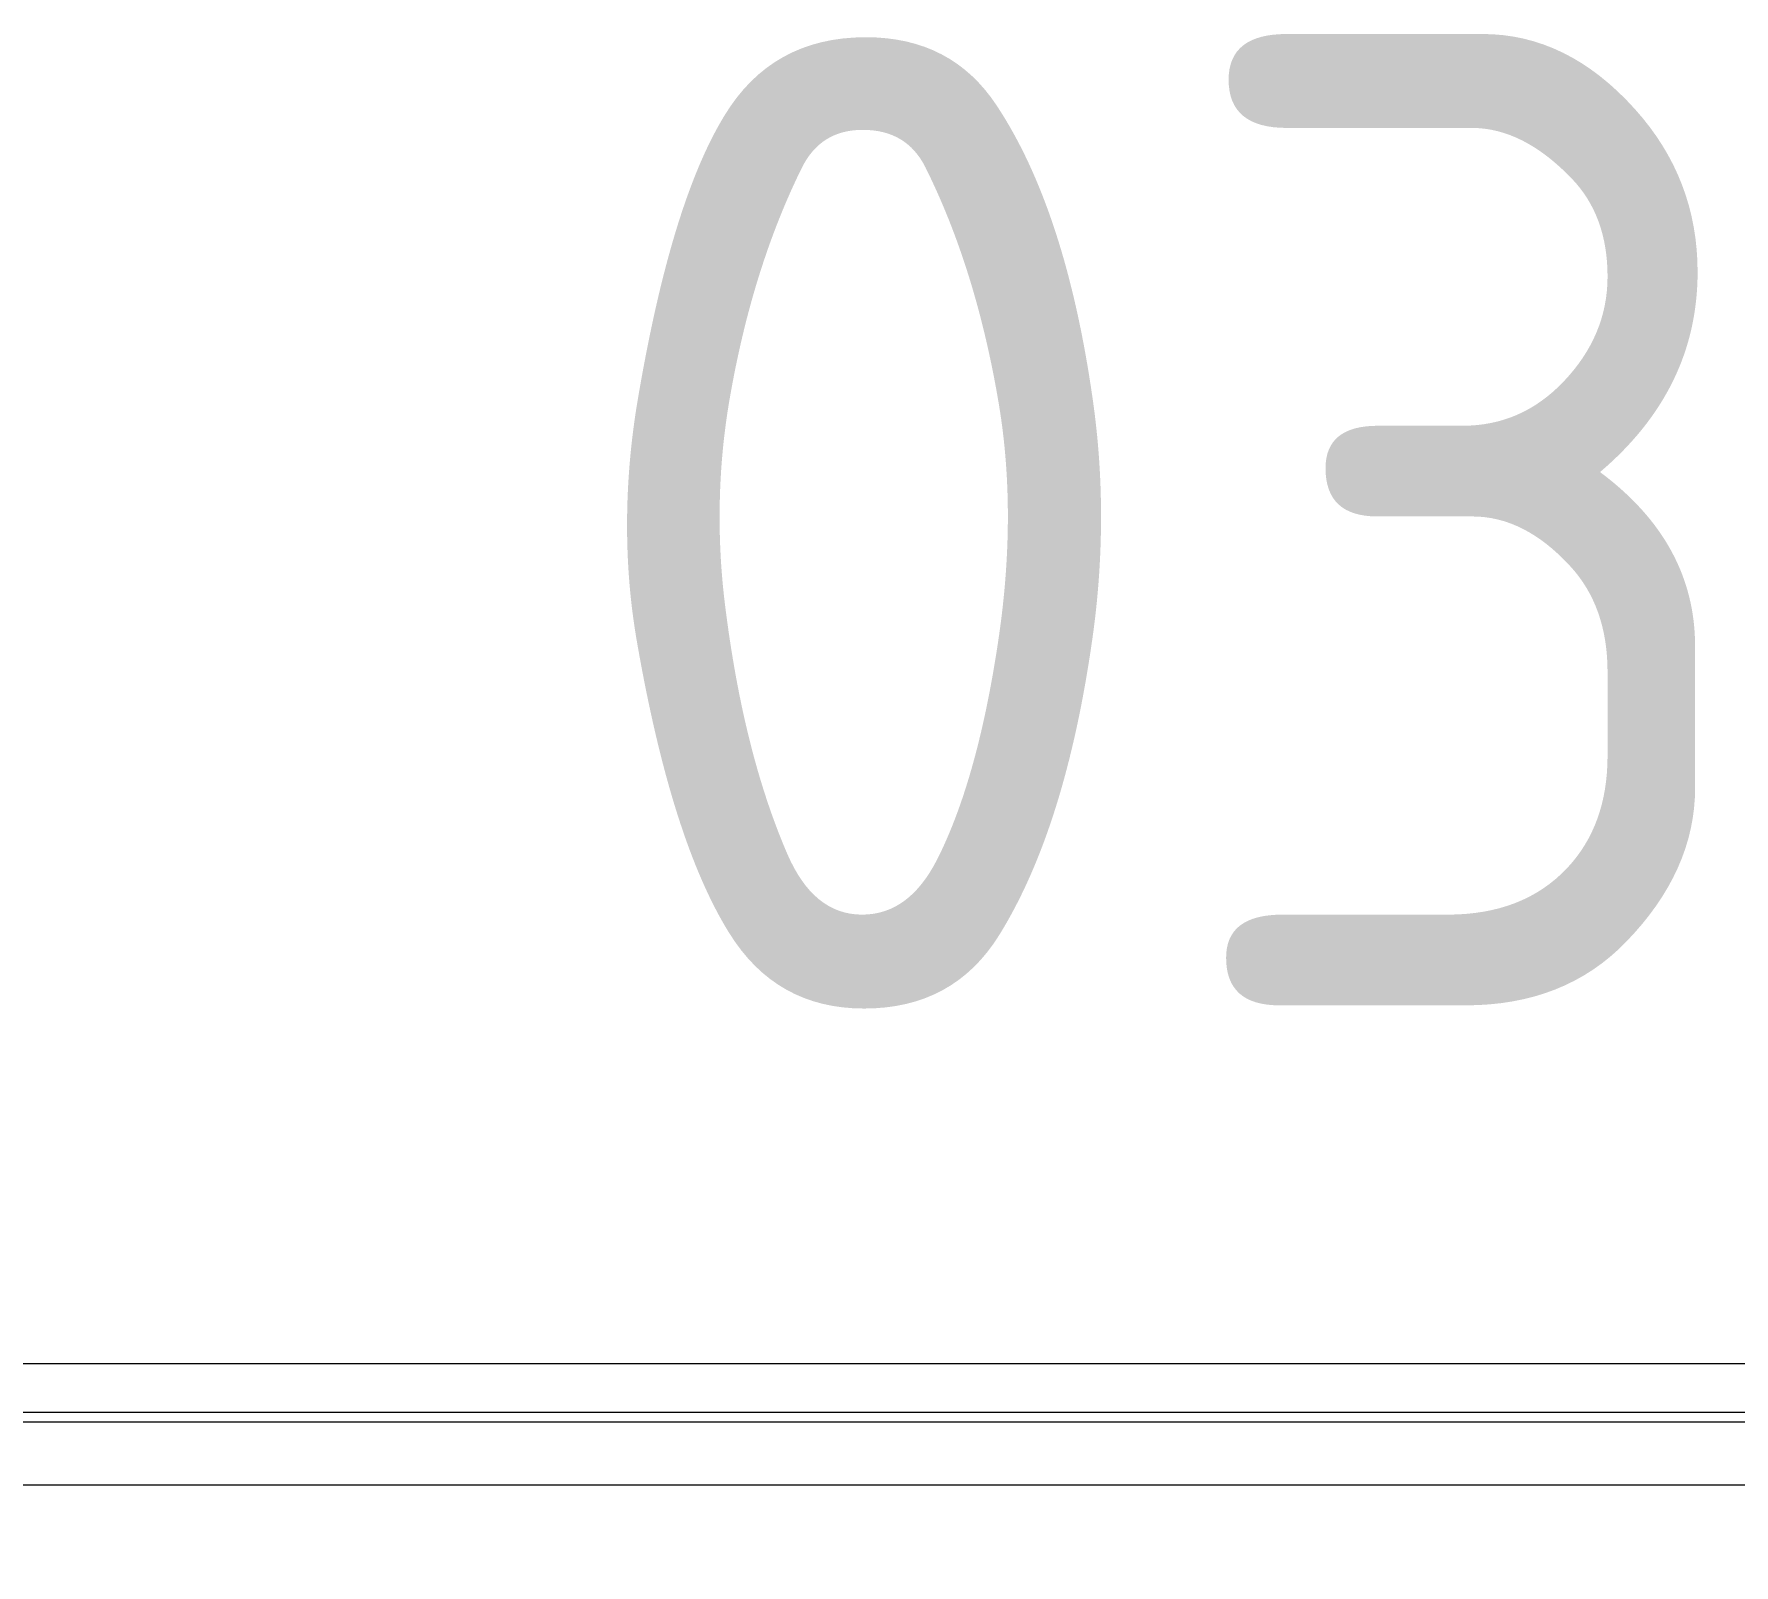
# Model space of a CAD drawing. Header units: millimetres. Extents: x 37984 to 70752, y 14140 to 37584.
# Drawn here: x 39448.64 to 39483.64, y 36397.61 to 36429.13 of the extents above; entities that cross this region are included whole.
import ezdxf
from ezdxf.enums import TextEntityAlignment as Align

# ---------------------------------------------------------------- set-up
doc = ezdxf.new("R2010")
doc.units = ezdxf.units.MM
doc.set_wipeout_variables(frame=1)
doc.layers.add('000-PI-Oprema', color=30, linetype='Continuous', lineweight=5)
doc.layers.add('000-PI_TEXT', color=7, linetype='Continuous')
doc.styles.add('PI0', font='isocpeur.ttf', dxfattribs={"width": 0.9})

# ---------------------------------------------------------------- blocks, each defined once
blk = doc.blocks.new('2P ERICO distri_563720')
blk.add_wipeout([(44946.537, 36899.761), (45076.137, 36899.761), (45076.137, 36851.433), (45073.337, 36851.433), (45073.337, 36857.671), (45068.637, 36857.671), (45068.637, 36856.671), (44954.037, 36856.671), (44954.037, 36857.671), (44949.337, 36857.671), (44949.337, 36851.433), (44946.537, 36851.433)]).dxf.layer = '000-PI-Oprema'
at = {"layer": '000-PI-Oprema'}
for p, q in [((45068.637, 36859.171), (44966.737, 36859.171)), ((45056.137, 36857.871), (44966.737, 36857.871)), ((45068.637, 36857.671), (44966.737, 36857.671)), ((45056.137, 36856.671), (44966.737, 36856.671))]:
    blk.add_line(p, q, dxfattribs=at)

msp = doc.modelspace()

# ---------------------------------------------------------------- block references
at = {"layer": '000-PI-Oprema', "rotation": 180}
msp.add_blockref('2P ERICO distri_563720', (84491.674, 73258.429), dxfattribs=at)

# ---------------------------------------------------------------- texts
at = {"layer": '000-PI_TEXT', "style": 'PI0', "width": 0.9}
msp.add_text('-D 035 01', height=20, dxfattribs=at).set_placement((39475.402, 36419.099), align=Align.MIDDLE)

doc.saveas('drawing.dxf')
